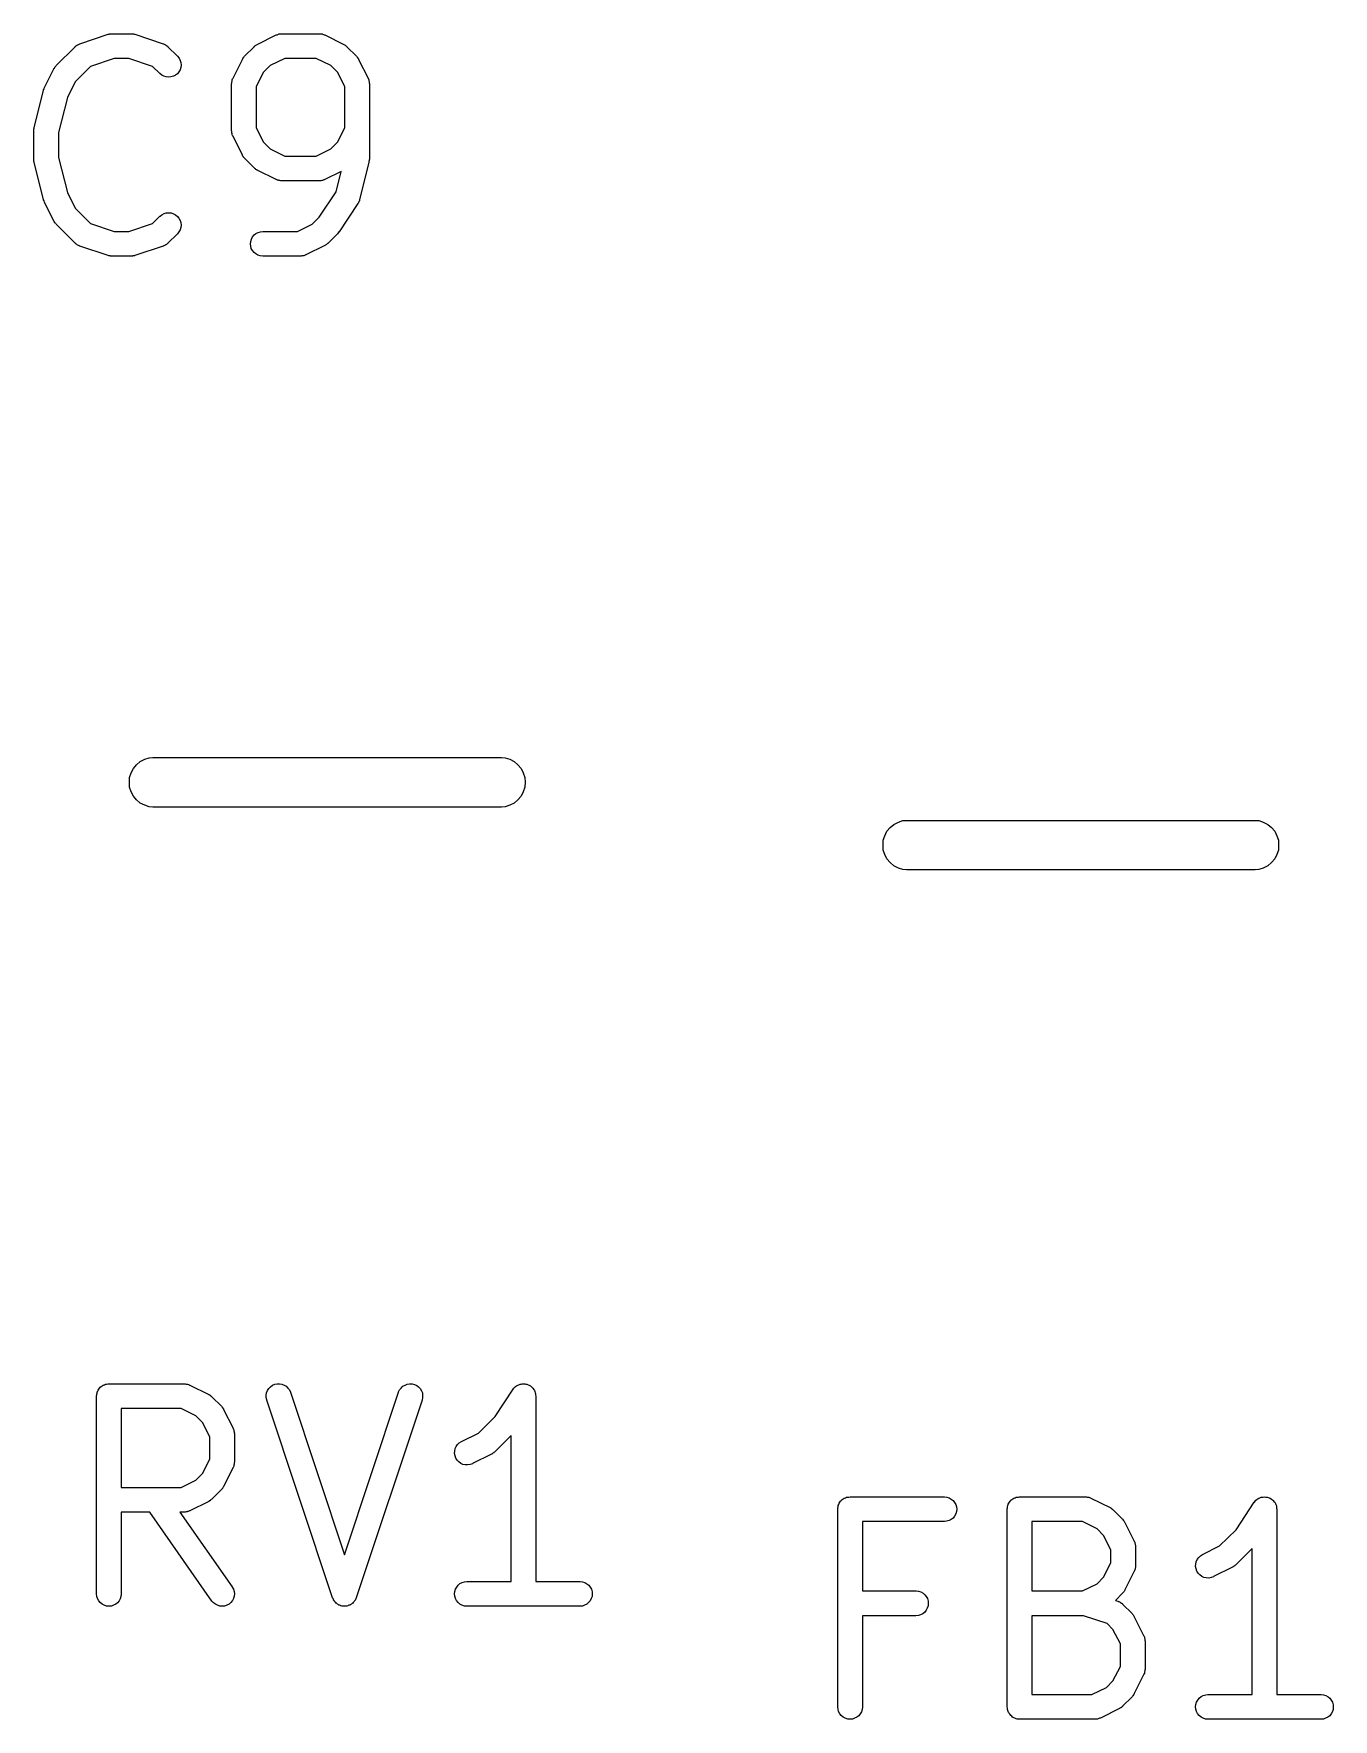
# Model space of a CAD drawing. Extents: x 128.9 to 162, y -124.8 to -58.6.
# Drawn here: x 148.67 to 153.93, y -114.03 to -107.21 of the extents above; entities that cross this region are included whole.
import ezdxf

# ---------------------------------------------------------------- set-up
doc = ezdxf.new("R2010")
doc.units = 0
doc.layers.add('BLACK', color=7, linetype='CONTINUOUS')

msp = doc.modelspace()

# ---------------------------------------------------------------- linework, layer by layer
at = {"layer": 'BLACK', "linetype": 'CONTINUOUS'}
for p, q in [((148.86, -107.249), (148.974, -107.21)), ((148.974, -107.21), (148.975, -107.21)), ((148.975, -107.21), (148.978, -107.21)), ((148.978, -107.21), (148.98, -107.209)), ((148.98, -107.209), (148.982, -107.209)), ((148.982, -107.209), (148.984, -107.208)), ((148.984, -107.208), (148.987, -107.208)), ((148.987, -107.208), (148.99, -107.208)), ((148.99, -107.208), (149.066, -107.208)), ((149.066, -107.208), (149.067, -107.208)), ((149.067, -107.208), (149.07, -107.208)), ((149.07, -107.208), (149.073, -107.208)), ((149.073, -107.208), (149.075, -107.209)), ((149.075, -107.209), (149.077, -107.209)), ((149.077, -107.209), (149.079, -107.21)), ((149.079, -107.21), (149.082, -107.21)), ((149.082, -107.21), (149.196, -107.249)), ((149.577, -107.251), (149.653, -107.213)), ((149.653, -107.213), (149.654, -107.213)), ((149.654, -107.213), (149.655, -107.212)), ((149.655, -107.212), (149.657, -107.212)), ((149.657, -107.212), (149.66, -107.211)), ((149.66, -107.211), (149.663, -107.21)), ((149.663, -107.21), (149.665, -107.209)), ((149.665, -107.209), (149.666, -107.209)), ((149.666, -107.209), (149.669, -107.209)), ((149.669, -107.209), (149.673, -107.208)), ((149.673, -107.208), (149.674, -107.208)), ((149.674, -107.208), (149.676, -107.208)), ((149.676, -107.208), (149.828, -107.208)), ((149.828, -107.208), (149.829, -107.208)), ((149.829, -107.208), (149.83, -107.208)), ((149.83, -107.208), (149.832, -107.208)), ((149.832, -107.208), (149.835, -107.209)), ((149.835, -107.209), (149.839, -107.209)), ((149.839, -107.209), (149.84, -107.209)), ((149.84, -107.209), (149.841, -107.21)), ((149.841, -107.21), (149.845, -107.211)), ((149.845, -107.211), (149.848, -107.212)), ((149.848, -107.212), (149.849, -107.213)), ((149.849, -107.213), (149.851, -107.213)), ((149.851, -107.213), (149.927, -107.251)), ((148.764, -107.337), (148.84, -107.261)), ((148.84, -107.261), (148.841, -107.26)), ((148.841, -107.26), (148.842, -107.259)), ((148.842, -107.259), (148.843, -107.258)), ((148.843, -107.258), (148.846, -107.256)), ((148.846, -107.256), (148.849, -107.254)), ((148.849, -107.254), (148.85, -107.253)), ((148.85, -107.253), (148.851, -107.253)), ((148.851, -107.253), (148.854, -107.251)), ((148.854, -107.251), (148.857, -107.25)), ((148.857, -107.25), (148.859, -107.249)), ((148.859, -107.249), (148.86, -107.249)), ((148.998, -107.308), (148.903, -107.34)), ((149.058, -107.308), (148.998, -107.308)), ((149.154, -107.34), (149.058, -107.308)), ((149.196, -107.249), (149.197, -107.249)), ((149.197, -107.249), (149.198, -107.249)), ((149.198, -107.249), (149.2, -107.25)), ((149.2, -107.25), (149.203, -107.251)), ((149.203, -107.251), (149.206, -107.253)), ((149.206, -107.253), (149.207, -107.254)), ((149.207, -107.254), (149.208, -107.254)), ((149.208, -107.254), (149.211, -107.257)), ((149.211, -107.257), (149.214, -107.259)), ((149.214, -107.259), (149.215, -107.26)), ((149.215, -107.26), (149.216, -107.261)), ((149.216, -107.261), (149.254, -107.299)), ((149.254, -107.299), (149.255, -107.299)), ((149.255, -107.299), (149.261, -107.307)), ((149.261, -107.307), (149.265, -107.316)), ((149.479, -107.388), (149.517, -107.312)), ((149.517, -107.311), (149.519, -107.309)), ((149.517, -107.312), (149.517, -107.311)), ((149.519, -107.309), (149.52, -107.306)), ((149.52, -107.306), (149.521, -107.305)), ((149.521, -107.305), (149.522, -107.303)), ((149.522, -107.303), (149.524, -107.301)), ((149.524, -107.301), (149.526, -107.299)), ((149.526, -107.299), (149.564, -107.261)), ((149.564, -107.261), (149.565, -107.26)), ((149.565, -107.26), (149.567, -107.258)), ((149.567, -107.258), (149.569, -107.256)), ((149.569, -107.256), (149.571, -107.255)), ((149.571, -107.255), (149.572, -107.254)), ((149.572, -107.254), (149.575, -107.253)), ((149.575, -107.253), (149.577, -107.251)), ((149.688, -107.308), (149.629, -107.337)), ((149.816, -107.308), (149.688, -107.308)), ((149.875, -107.337), (149.816, -107.308)), ((149.927, -107.251), (149.927, -107.252)), ((149.927, -107.252), (149.93, -107.253)), ((149.93, -107.253), (149.932, -107.254)), ((149.932, -107.254), (149.934, -107.256)), ((149.934, -107.256), (149.936, -107.257)), ((149.936, -107.257), (149.938, -107.259)), ((149.938, -107.259), (149.94, -107.261)), ((149.94, -107.261), (149.978, -107.299)), ((149.978, -107.299), (149.978, -107.299)), ((149.978, -107.299), (149.98, -107.301)), ((149.98, -107.301), (149.982, -107.303)), ((149.982, -107.303), (149.983, -107.305)), ((149.983, -107.305), (149.984, -107.307)), ((149.984, -107.307), (149.986, -107.309)), ((149.986, -107.309), (149.987, -107.312)), ((149.987, -107.312), (150.025, -107.388)), ((148.717, -107.426), (148.755, -107.35)), ((148.755, -107.349), (148.757, -107.347)), ((148.755, -107.35), (148.755, -107.349)), ((148.757, -107.347), (148.758, -107.344)), ((148.758, -107.344), (148.759, -107.343)), ((148.759, -107.343), (148.761, -107.341)), ((148.761, -107.341), (148.762, -107.339)), ((148.762, -107.339), (148.764, -107.337)), ((148.903, -107.34), (148.841, -107.402)), ((149.183, -107.369), (149.154, -107.34)), ((149.191, -107.376), (149.183, -107.369)), ((149.199, -107.38), (149.191, -107.376)), ((149.209, -107.383), (149.199, -107.38)), ((149.218, -107.384), (149.209, -107.383)), ((149.228, -107.383), (149.218, -107.384)), ((149.238, -107.38), (149.228, -107.383)), ((149.246, -107.376), (149.238, -107.38)), ((149.254, -107.37), (149.246, -107.376)), ((149.26, -107.362), (149.254, -107.37)), ((149.265, -107.354), (149.26, -107.362)), ((149.265, -107.316), (149.268, -107.325)), ((149.268, -107.344), (149.265, -107.354)), ((149.268, -107.325), (149.269, -107.335)), ((149.269, -107.335), (149.268, -107.344)), ((149.603, -107.364), (149.573, -107.422)), ((149.629, -107.337), (149.603, -107.364)), ((149.901, -107.364), (149.875, -107.337)), ((149.931, -107.422), (149.901, -107.364)), ((148.675, -107.589), (148.713, -107.436)), ((148.713, -107.435), (148.715, -107.431)), ((148.713, -107.436), (148.713, -107.435)), ((148.713, -107.435), (148.713, -107.435)), ((148.713, -107.436), (148.713, -107.436)), ((148.715, -107.431), (148.717, -107.426)), ((148.717, -107.426), (148.717, -107.426)), ((148.717, -107.426), (148.717, -107.426)), ((148.841, -107.402), (148.809, -107.466)), ((149.473, -107.41), (149.474, -107.408)), ((149.473, -107.601), (149.473, -107.41)), ((149.473, -107.41), (149.473, -107.41)), ((149.474, -107.403), (149.475, -107.4)), ((149.474, -107.407), (149.474, -107.403)), ((149.474, -107.408), (149.474, -107.407)), ((149.475, -107.397), (149.476, -107.394)), ((149.475, -107.398), (149.475, -107.397)), ((149.475, -107.4), (149.475, -107.398)), ((149.476, -107.394), (149.477, -107.391)), ((149.477, -107.391), (149.478, -107.389)), ((149.478, -107.389), (149.479, -107.388)), ((149.573, -107.422), (149.573, -107.589)), ((149.931, -107.589), (149.931, -107.422)), ((150.025, -107.388), (150.026, -107.389)), ((150.026, -107.389), (150.026, -107.39)), ((150.026, -107.39), (150.027, -107.391)), ((150.027, -107.391), (150.028, -107.395)), ((150.028, -107.395), (150.029, -107.398)), ((150.029, -107.398), (150.029, -107.399)), ((150.029, -107.399), (150.03, -107.401)), ((150.03, -107.401), (150.03, -107.404)), ((150.03, -107.404), (150.03, -107.407)), ((150.03, -107.407), (150.03, -107.409)), ((150.03, -107.409), (150.031, -107.41)), ((150.031, -107.41), (150.031, -107.715)), ((148.809, -107.466), (148.773, -107.607)), ((148.673, -107.598), (148.674, -107.594)), ((148.674, -107.599), (148.673, -107.598)), ((148.673, -107.6), (148.674, -107.599)), ((148.673, -107.601), (148.673, -107.6)), ((148.673, -107.715), (148.673, -107.601)), ((148.674, -107.594), (148.675, -107.59)), ((148.675, -107.59), (148.675, -107.589)), ((148.675, -107.59), (148.675, -107.59)), ((148.773, -107.607), (148.773, -107.709)), ((149.474, -107.602), (149.473, -107.601)), ((149.474, -107.604), (149.474, -107.602)), ((149.474, -107.607), (149.474, -107.604)), ((149.474, -107.61), (149.474, -107.607)), ((149.475, -107.612), (149.474, -107.61)), ((149.475, -107.613), (149.475, -107.612)), ((149.476, -107.617), (149.475, -107.613)), ((149.477, -107.62), (149.476, -107.617)), ((149.478, -107.621), (149.477, -107.62)), ((149.478, -107.622), (149.478, -107.621)), ((149.479, -107.623), (149.478, -107.622)), ((149.517, -107.699), (149.479, -107.623)), ((149.573, -107.589), (149.603, -107.647)), ((149.603, -107.647), (149.629, -107.674)), ((149.875, -107.674), (149.901, -107.647)), ((149.901, -107.647), (149.931, -107.589)), ((148.674, -107.716), (148.673, -107.715)), ((148.673, -107.717), (148.674, -107.716)), ((148.674, -107.721), (148.673, -107.717)), ((148.674, -107.725), (148.674, -107.721)), ((148.773, -107.709), (148.809, -107.85)), ((149.518, -107.702), (149.517, -107.699)), ((149.52, -107.704), (149.518, -107.702)), ((149.521, -107.706), (149.52, -107.704)), ((149.522, -107.708), (149.521, -107.706)), ((149.524, -107.71), (149.522, -107.708)), ((149.526, -107.712), (149.524, -107.71)), ((149.564, -107.75), (149.526, -107.712)), ((149.526, -107.712), (149.526, -107.712)), ((149.629, -107.674), (149.688, -107.703)), ((149.688, -107.703), (149.816, -107.703)), ((149.816, -107.703), (149.875, -107.674)), ((150.03, -107.721), (150.029, -107.725)), ((150.031, -107.716), (150.03, -107.717)), ((150.03, -107.717), (150.031, -107.718)), ((150.031, -107.718), (150.03, -107.721)), ((150.031, -107.715), (150.031, -107.716)), ((148.675, -107.726), (148.674, -107.725)), ((148.675, -107.727), (148.675, -107.726)), ((148.675, -107.726), (148.675, -107.726)), ((148.713, -107.88), (148.675, -107.727)), ((149.566, -107.752), (149.564, -107.75)), ((149.568, -107.754), (149.566, -107.752)), ((149.57, -107.755), (149.568, -107.754)), ((149.572, -107.757), (149.57, -107.755)), ((149.574, -107.758), (149.572, -107.757)), ((149.577, -107.759), (149.574, -107.758)), ((149.577, -107.76), (149.577, -107.759)), ((149.653, -107.798), (149.577, -107.76)), ((149.917, -107.765), (149.851, -107.798)), ((149.896, -107.847), (149.917, -107.765)), ((150.029, -107.727), (149.991, -107.88)), ((150.029, -107.725), (150.029, -107.726)), ((150.029, -107.726), (150.029, -107.727)), ((148.809, -107.85), (148.841, -107.914)), ((149.655, -107.798), (149.653, -107.798)), ((149.656, -107.799), (149.655, -107.798)), ((149.659, -107.8), (149.656, -107.799)), ((149.663, -107.801), (149.659, -107.8)), ((149.664, -107.802), (149.663, -107.801)), ((149.665, -107.802), (149.664, -107.802)), ((149.669, -107.802), (149.665, -107.802)), ((149.672, -107.803), (149.669, -107.802)), ((149.674, -107.803), (149.672, -107.803)), ((149.675, -107.803), (149.674, -107.803)), ((149.676, -107.803), (149.675, -107.803)), ((149.828, -107.803), (149.676, -107.803)), ((149.827, -107.95), (149.896, -107.847)), ((149.83, -107.803), (149.828, -107.803)), ((149.831, -107.803), (149.83, -107.803)), ((149.834, -107.803), (149.831, -107.803)), ((149.838, -107.802), (149.834, -107.803)), ((149.839, -107.802), (149.838, -107.802)), ((149.841, -107.802), (149.839, -107.802)), ((149.844, -107.8), (149.841, -107.802)), ((149.847, -107.799), (149.844, -107.8)), ((149.849, -107.799), (149.847, -107.799)), ((149.85, -107.798), (149.849, -107.799)), ((149.851, -107.798), (149.85, -107.798)), ((148.715, -107.884), (148.713, -107.88)), ((148.713, -107.88), (148.713, -107.88)), ((148.713, -107.88), (148.713, -107.88)), ((148.716, -107.889), (148.715, -107.884)), ((148.717, -107.89), (148.716, -107.889)), ((148.716, -107.889), (148.716, -107.889)), ((148.716, -107.889), (148.716, -107.889)), ((148.755, -107.966), (148.717, -107.89)), ((148.841, -107.914), (148.903, -107.976)), ((149.984, -107.895), (149.908, -108.009)), ((149.986, -107.892), (149.984, -107.895)), ((149.987, -107.889), (149.986, -107.892)), ((149.988, -107.888), (149.987, -107.889)), ((149.989, -107.887), (149.988, -107.888)), ((149.99, -107.883), (149.989, -107.887)), ((149.991, -107.88), (149.99, -107.883)), ((149.991, -107.88), (149.991, -107.88)), ((148.756, -107.968), (148.755, -107.966)), ((148.758, -107.971), (148.756, -107.968)), ((148.759, -107.972), (148.758, -107.971)), ((148.76, -107.974), (148.759, -107.972)), ((148.762, -107.976), (148.76, -107.974)), ((148.764, -107.978), (148.762, -107.976)), ((148.764, -107.979), (148.764, -107.978)), ((148.84, -108.055), (148.764, -107.979)), ((148.903, -107.976), (148.998, -108.008)), ((149.058, -108.008), (149.154, -107.976)), ((149.154, -107.976), (149.183, -107.946)), ((149.183, -107.946), (149.184, -107.946)), ((149.184, -107.946), (149.191, -107.94)), ((149.191, -107.94), (149.2, -107.935)), ((149.2, -107.935), (149.209, -107.933)), ((149.209, -107.933), (149.219, -107.932)), ((149.219, -107.932), (149.229, -107.933)), ((149.229, -107.933), (149.238, -107.936)), ((149.238, -107.936), (149.247, -107.94)), ((149.247, -107.94), (149.254, -107.947)), ((149.254, -107.947), (149.26, -107.954)), ((149.26, -107.954), (149.265, -107.963)), ((149.265, -107.963), (149.268, -107.972)), ((149.268, -107.992), (149.265, -108.001)), ((149.268, -107.972), (149.269, -107.982)), ((149.269, -107.982), (149.268, -107.992)), ((149.74, -108.008), (149.799, -107.979)), ((149.799, -107.979), (149.827, -107.95)), ((148.842, -108.056), (148.84, -108.055)), ((148.843, -108.057), (148.842, -108.056)), ((148.845, -108.059), (148.843, -108.057)), ((148.848, -108.061), (148.845, -108.059)), ((148.849, -108.062), (148.848, -108.061)), ((148.85, -108.063), (148.849, -108.062)), ((148.854, -108.064), (148.85, -108.063)), ((148.857, -108.066), (148.854, -108.064)), ((148.998, -108.008), (149.058, -108.008)), ((149.202, -108.065), (149.199, -108.066)), ((149.205, -108.063), (149.202, -108.065)), ((149.206, -108.062), (149.205, -108.063)), ((149.208, -108.062), (149.206, -108.062)), ((149.21, -108.06), (149.208, -108.062)), ((149.213, -108.058), (149.21, -108.06)), ((149.214, -108.057), (149.213, -108.058)), ((149.215, -108.056), (149.214, -108.057)), ((149.216, -108.055), (149.215, -108.056)), ((149.254, -108.017), (149.216, -108.055)), ((149.26, -108.01), (149.254, -108.017)), ((149.265, -108.001), (149.26, -108.01)), ((149.55, -108.058), (149.551, -108.048)), ((149.551, -108.067), (149.55, -108.058)), ((149.551, -108.048), (149.554, -108.039)), ((149.554, -108.039), (149.558, -108.03)), ((149.558, -108.03), (149.564, -108.022)), ((149.564, -108.022), (149.572, -108.016)), ((149.572, -108.016), (149.581, -108.012)), ((149.581, -108.012), (149.59, -108.009)), ((149.59, -108.009), (149.6, -108.008)), ((149.6, -108.008), (149.74, -108.008)), ((149.851, -108.065), (149.774, -108.103)), ((149.853, -108.063), (149.851, -108.065)), ((149.855, -108.062), (149.853, -108.063)), ((149.857, -108.06), (149.855, -108.062)), ((149.859, -108.059), (149.857, -108.06)), ((149.861, -108.057), (149.859, -108.059)), ((149.863, -108.056), (149.861, -108.057)), ((149.864, -108.055), (149.863, -108.056)), ((149.902, -108.017), (149.864, -108.055)), ((149.905, -108.014), (149.902, -108.017)), ((149.907, -108.01), (149.905, -108.014)), ((149.908, -108.01), (149.907, -108.01)), ((149.908, -108.009), (149.908, -108.01)), ((149.908, -108.01), (149.908, -108.01)), ((149.908, -108.01), (149.908, -108.01)), ((148.858, -108.066), (148.857, -108.066)), ((148.859, -108.067), (148.858, -108.066)), ((148.86, -108.067), (148.859, -108.067)), ((148.974, -108.105), (148.86, -108.067)), ((148.977, -108.106), (148.974, -108.105)), ((148.98, -108.107), (148.977, -108.106)), ((148.982, -108.107), (148.98, -108.107)), ((148.984, -108.108), (148.982, -108.107)), ((148.987, -108.108), (148.984, -108.108)), ((148.989, -108.108), (148.987, -108.108)), ((148.99, -108.108), (148.989, -108.108)), ((149.066, -108.108), (148.99, -108.108)), ((149.069, -108.108), (149.066, -108.108)), ((149.072, -108.108), (149.069, -108.108)), ((149.074, -108.107), (149.072, -108.108)), ((149.076, -108.107), (149.074, -108.107)), ((149.079, -108.106), (149.076, -108.107)), ((149.081, -108.106), (149.079, -108.106)), ((149.082, -108.105), (149.081, -108.106)), ((149.196, -108.067), (149.082, -108.105)), ((149.198, -108.067), (149.196, -108.067)), ((149.199, -108.066), (149.198, -108.067)), ((149.553, -108.077), (149.551, -108.067)), ((149.558, -108.085), (149.553, -108.077)), ((149.564, -108.093), (149.558, -108.085)), ((149.571, -108.099), (149.564, -108.093)), ((149.58, -108.104), (149.571, -108.099)), ((149.589, -108.107), (149.58, -108.104)), ((149.599, -108.108), (149.589, -108.107)), ((149.6, -108.108), (149.599, -108.108)), ((149.752, -108.108), (149.6, -108.108)), ((149.753, -108.108), (149.752, -108.108)), ((149.755, -108.108), (149.753, -108.108)), ((149.758, -108.107), (149.755, -108.108)), ((149.762, -108.107), (149.758, -108.107)), ((149.763, -108.107), (149.762, -108.107)), ((149.765, -108.106), (149.763, -108.107)), ((149.768, -108.105), (149.765, -108.106)), ((149.771, -108.104), (149.768, -108.105)), ((149.772, -108.103), (149.771, -108.104)), ((149.774, -108.103), (149.772, -108.103)), ((149.774, -108.103), (149.774, -108.103)), ((149.076, -110.18), (149.089, -110.165)), ((149.089, -110.165), (149.104, -110.152)), ((149.104, -110.152), (149.122, -110.143)), ((149.122, -110.143), (149.14, -110.137)), ((149.14, -110.137), (149.155, -110.136)), ((149.155, -110.136), (150.565, -110.136)), ((150.565, -110.136), (150.58, -110.137)), ((150.58, -110.137), (150.598, -110.143)), ((150.598, -110.143), (150.616, -110.152)), ((150.616, -110.152), (150.631, -110.165)), ((150.631, -110.165), (150.644, -110.18)), ((149.06, -110.236), (149.061, -110.216)), ((149.061, -110.256), (149.06, -110.236)), ((149.061, -110.216), (149.067, -110.198)), ((149.067, -110.198), (149.076, -110.18)), ((150.644, -110.18), (150.653, -110.198)), ((150.653, -110.198), (150.659, -110.216)), ((150.659, -110.216), (150.66, -110.236)), ((150.66, -110.236), (150.659, -110.256)), ((149.067, -110.274), (149.061, -110.256)), ((149.076, -110.292), (149.067, -110.274)), ((149.089, -110.307), (149.076, -110.292)), ((149.104, -110.32), (149.089, -110.307)), ((150.631, -110.307), (150.616, -110.32)), ((150.644, -110.292), (150.631, -110.307)), ((150.653, -110.274), (150.644, -110.292)), ((150.659, -110.256), (150.653, -110.274)), ((149.122, -110.329), (149.104, -110.32)), ((149.14, -110.335), (149.122, -110.329)), ((149.155, -110.336), (149.14, -110.335)), ((150.565, -110.336), (149.155, -110.336)), ((150.58, -110.335), (150.565, -110.336)), ((150.598, -110.329), (150.58, -110.335)), ((150.616, -110.32), (150.598, -110.329)), ((152.115, -110.452), (152.124, -110.434)), ((152.124, -110.434), (152.137, -110.419)), ((152.137, -110.419), (152.152, -110.406)), ((152.152, -110.406), (152.17, -110.397)), ((152.17, -110.397), (152.188, -110.391)), ((152.188, -110.391), (152.203, -110.39)), ((152.203, -110.39), (153.613, -110.39)), ((153.613, -110.39), (153.628, -110.391)), ((153.628, -110.391), (153.646, -110.397)), ((153.646, -110.397), (153.664, -110.406)), ((153.664, -110.406), (153.679, -110.419)), ((153.679, -110.419), (153.692, -110.434)), ((153.692, -110.434), (153.701, -110.452)), ((152.108, -110.49), (152.109, -110.47)), ((152.109, -110.51), (152.108, -110.49)), ((152.109, -110.47), (152.115, -110.452)), ((152.115, -110.528), (152.109, -110.51)), ((153.701, -110.452), (153.707, -110.47)), ((153.707, -110.51), (153.701, -110.528)), ((153.707, -110.47), (153.708, -110.49)), ((153.708, -110.49), (153.707, -110.51)), ((152.124, -110.546), (152.115, -110.528)), ((152.137, -110.561), (152.124, -110.546)), ((152.152, -110.574), (152.137, -110.561)), ((152.17, -110.583), (152.152, -110.574)), ((152.188, -110.589), (152.17, -110.583)), ((153.646, -110.583), (153.628, -110.589)), ((153.664, -110.574), (153.646, -110.583)), ((153.679, -110.561), (153.664, -110.574)), ((153.692, -110.546), (153.679, -110.561)), ((153.701, -110.528), (153.692, -110.546)), ((152.203, -110.59), (152.188, -110.589)), ((153.613, -110.59), (152.203, -110.59)), ((153.628, -110.589), (153.613, -110.59)), ((148.93, -112.704), (148.931, -112.7)), ((148.931, -112.7), (148.931, -112.699)), ((148.931, -112.699), (148.932, -112.699)), ((148.932, -112.699), (148.934, -112.695)), ((148.934, -112.695), (148.936, -112.691)), ((148.936, -112.691), (148.939, -112.687)), ((148.936, -112.691), (148.936, -112.691)), ((148.936, -112.691), (148.936, -112.691)), ((148.939, -112.687), (148.942, -112.683)), ((148.942, -112.683), (148.946, -112.68)), ((148.942, -112.683), (148.942, -112.683)), ((148.942, -112.683), (148.942, -112.683)), ((148.946, -112.68), (148.95, -112.677)), ((148.95, -112.677), (148.954, -112.675)), ((148.95, -112.677), (148.95, -112.677)), ((148.95, -112.677), (148.95, -112.677)), ((148.954, -112.675), (148.958, -112.673)), ((148.958, -112.673), (148.959, -112.673)), ((148.959, -112.673), (148.963, -112.671)), ((148.959, -112.673), (148.959, -112.673)), ((148.963, -112.671), (148.968, -112.67)), ((148.968, -112.67), (148.973, -112.669)), ((148.968, -112.67), (148.968, -112.67)), ((148.968, -112.67), (148.968, -112.67)), ((148.973, -112.669), (148.977, -112.669)), ((148.977, -112.669), (149.282, -112.669)), ((149.282, -112.669), (149.283, -112.669)), ((149.283, -112.669), (149.284, -112.669)), ((149.284, -112.669), (149.286, -112.669)), ((149.286, -112.669), (149.289, -112.67)), ((149.289, -112.67), (149.293, -112.67)), ((149.293, -112.67), (149.294, -112.67)), ((149.294, -112.67), (149.295, -112.671)), ((149.295, -112.671), (149.299, -112.672)), ((149.299, -112.672), (149.302, -112.673)), ((149.302, -112.673), (149.303, -112.674)), ((149.303, -112.674), (149.305, -112.674)), ((149.305, -112.674), (149.381, -112.712)), ((149.615, -112.705), (149.619, -112.696)), ((149.619, -112.696), (149.624, -112.688)), ((149.624, -112.688), (149.631, -112.681)), ((149.631, -112.681), (149.639, -112.675)), ((149.639, -112.675), (149.648, -112.671)), ((149.648, -112.671), (149.657, -112.669)), ((149.657, -112.669), (149.667, -112.669)), ((149.667, -112.669), (149.677, -112.671)), ((149.677, -112.671), (149.686, -112.674)), ((149.686, -112.674), (149.694, -112.679)), ((149.694, -112.679), (149.701, -112.686)), ((149.701, -112.686), (149.707, -112.694)), ((149.707, -112.694), (149.711, -112.703)), ((150.149, -112.702), (150.153, -112.694)), ((150.153, -112.694), (150.159, -112.686)), ((150.159, -112.686), (150.166, -112.679)), ((150.166, -112.679), (150.175, -112.674)), ((150.175, -112.674), (150.184, -112.671)), ((150.184, -112.671), (150.193, -112.669)), ((150.193, -112.669), (150.203, -112.669)), ((150.203, -112.669), (150.213, -112.672)), ((150.213, -112.672), (150.222, -112.676)), ((150.222, -112.676), (150.229, -112.681)), ((150.229, -112.681), (150.236, -112.688)), ((150.236, -112.688), (150.241, -112.697)), ((150.241, -112.697), (150.245, -112.706)), ((150.539, -112.801), (150.612, -112.691)), ((150.612, -112.691), (150.615, -112.687)), ((150.612, -112.691), (150.612, -112.691)), ((150.612, -112.691), (150.612, -112.691)), ((150.612, -112.691), (150.612, -112.691)), ((150.612, -112.691), (150.612, -112.691)), ((150.615, -112.687), (150.619, -112.683)), ((150.619, -112.683), (150.622, -112.68)), ((150.619, -112.683), (150.619, -112.683)), ((150.619, -112.683), (150.619, -112.683)), ((150.622, -112.68), (150.626, -112.677)), ((150.626, -112.677), (150.631, -112.675)), ((150.626, -112.677), (150.626, -112.677)), ((150.626, -112.677), (150.626, -112.677)), ((150.631, -112.675), (150.635, -112.673)), ((150.635, -112.673), (150.64, -112.671)), ((150.635, -112.673), (150.635, -112.673)), ((150.635, -112.673), (150.635, -112.673)), ((150.64, -112.671), (150.644, -112.67)), ((150.644, -112.67), (150.649, -112.669)), ((150.644, -112.67), (150.644, -112.67)), ((150.644, -112.67), (150.644, -112.67)), ((150.649, -112.669), (150.654, -112.669)), ((150.654, -112.669), (150.654, -112.669)), ((150.654, -112.669), (150.659, -112.669)), ((150.654, -112.669), (150.654, -112.669)), ((150.659, -112.669), (150.664, -112.67)), ((150.664, -112.67), (150.664, -112.67)), ((150.664, -112.67), (150.664, -112.67)), ((150.664, -112.67), (150.668, -112.671)), ((150.668, -112.671), (150.673, -112.673)), ((150.673, -112.673), (150.673, -112.673)), ((150.673, -112.673), (150.673, -112.673)), ((150.673, -112.673), (150.677, -112.675)), ((150.677, -112.675), (150.682, -112.677)), ((150.682, -112.677), (150.682, -112.677)), ((150.682, -112.677), (150.682, -112.677)), ((150.682, -112.677), (150.685, -112.68)), ((150.685, -112.68), (150.689, -112.684)), ((150.689, -112.684), (150.689, -112.684)), ((150.689, -112.684), (150.689, -112.684)), ((150.689, -112.684), (150.692, -112.687)), ((150.692, -112.687), (150.695, -112.691)), ((150.695, -112.691), (150.695, -112.691)), ((150.695, -112.691), (150.695, -112.691)), ((150.695, -112.691), (150.698, -112.696)), ((150.698, -112.696), (150.7, -112.7)), ((150.7, -112.7), (150.7, -112.7)), ((150.7, -112.7), (150.7, -112.7)), ((150.7, -112.7), (150.701, -112.705)), ((148.927, -112.718), (148.928, -112.714)), ((148.927, -112.719), (148.927, -112.718)), ((148.927, -113.519), (148.927, -112.719)), ((148.927, -112.719), (148.927, -112.719)), ((148.927, -112.719), (148.927, -112.719)), ((148.927, -112.719), (148.927, -112.719)), ((148.928, -112.714), (148.928, -112.709)), ((148.928, -112.709), (148.929, -112.709)), ((148.929, -112.709), (148.93, -112.704)), ((148.929, -112.709), (148.929, -112.709)), ((149.027, -112.769), (149.027, -113.088)), ((149.27, -112.769), (149.027, -112.769)), ((149.329, -112.798), (149.27, -112.769)), ((149.381, -112.712), (149.381, -112.713)), ((149.381, -112.713), (149.384, -112.714)), ((149.384, -112.714), (149.386, -112.715)), ((149.386, -112.715), (149.388, -112.717)), ((149.388, -112.717), (149.39, -112.718)), ((149.39, -112.718), (149.392, -112.72)), ((149.392, -112.72), (149.394, -112.722)), ((149.394, -112.722), (149.432, -112.76)), ((149.432, -112.76), (149.432, -112.76)), ((149.432, -112.76), (149.434, -112.762)), ((149.434, -112.762), (149.436, -112.764)), ((149.436, -112.764), (149.437, -112.766)), ((149.437, -112.766), (149.438, -112.768)), ((149.438, -112.768), (149.44, -112.77)), ((149.613, -112.715), (149.615, -112.705)), ((149.613, -112.725), (149.613, -112.715)), ((149.616, -112.734), (149.613, -112.725)), ((149.616, -112.735), (149.616, -112.734)), ((149.882, -113.535), (149.616, -112.735)), ((149.711, -112.703), (149.93, -113.361)), ((149.93, -113.361), (150.149, -112.703)), ((150.244, -112.735), (149.977, -113.535)), ((150.149, -112.703), (150.149, -112.702)), ((150.246, -112.725), (150.244, -112.735)), ((150.245, -112.706), (150.246, -112.715)), ((150.246, -112.715), (150.246, -112.725)), ((150.701, -112.705), (150.703, -112.709)), ((150.703, -112.709), (150.703, -112.709)), ((150.703, -112.709), (150.703, -112.709)), ((150.703, -112.709), (150.703, -112.714)), ((150.703, -112.714), (150.704, -112.719)), ((150.704, -112.719), (150.704, -113.469)), ((149.355, -112.825), (149.329, -112.798)), ((149.385, -112.883), (149.355, -112.825)), ((149.44, -112.77), (149.441, -112.773)), ((149.441, -112.773), (149.479, -112.849)), ((150.472, -112.868), (150.539, -112.801)), ((149.385, -112.974), (149.385, -112.883)), ((149.479, -112.849), (149.48, -112.85)), ((149.48, -112.85), (149.48, -112.851)), ((149.48, -112.851), (149.481, -112.852)), ((149.481, -112.852), (149.482, -112.856)), ((149.482, -112.856), (149.483, -112.859)), ((149.483, -112.859), (149.483, -112.86)), ((149.483, -112.86), (149.484, -112.862)), ((149.484, -112.862), (149.484, -112.865)), ((149.484, -112.865), (149.485, -112.868)), ((149.485, -112.868), (149.484, -112.87)), ((149.484, -112.87), (149.485, -112.871)), ((149.485, -112.871), (149.485, -112.986)), ((150.394, -112.908), (150.403, -112.903)), ((150.403, -112.903), (150.472, -112.868)), ((150.604, -112.878), (150.537, -112.945)), ((150.604, -113.469), (150.604, -112.878)), ((149.355, -113.032), (149.385, -112.974)), ((150.375, -112.951), (150.376, -112.941)), ((150.377, -112.96), (150.375, -112.951)), ((150.376, -112.941), (150.378, -112.931)), ((150.38, -112.97), (150.377, -112.96)), ((150.378, -112.931), (150.382, -112.923)), ((150.385, -112.978), (150.38, -112.97)), ((150.382, -112.923), (150.387, -112.915)), ((150.387, -112.915), (150.394, -112.908)), ((150.524, -112.954), (150.447, -112.992)), ((150.526, -112.953), (150.524, -112.954)), ((150.529, -112.951), (150.526, -112.953)), ((150.53, -112.95), (150.529, -112.951)), ((150.532, -112.949), (150.53, -112.95)), ((150.534, -112.947), (150.532, -112.949)), ((150.536, -112.945), (150.534, -112.947)), ((150.537, -112.945), (150.536, -112.945)), ((149.329, -113.059), (149.355, -113.032)), ((149.479, -113.008), (149.441, -113.084)), ((149.48, -113.007), (149.479, -113.008)), ((149.481, -113.005), (149.48, -113.007)), ((149.482, -113.002), (149.481, -113.005)), ((149.483, -112.999), (149.482, -113.002)), ((149.484, -112.996), (149.483, -112.997)), ((149.483, -112.997), (149.483, -112.999)), ((149.485, -112.986), (149.484, -112.988)), ((149.484, -112.988), (149.484, -112.989)), ((149.484, -112.989), (149.484, -112.993)), ((149.484, -112.993), (149.484, -112.996)), ((149.485, -112.986), (149.485, -112.986)), ((150.392, -112.985), (150.385, -112.978)), ((150.4, -112.991), (150.392, -112.985)), ((150.409, -112.995), (150.4, -112.991)), ((150.418, -112.997), (150.409, -112.995)), ((150.428, -112.997), (150.418, -112.997)), ((150.438, -112.996), (150.428, -112.997)), ((150.447, -112.993), (150.438, -112.996)), ((150.447, -112.992), (150.447, -112.993)), ((149.027, -113.088), (149.27, -113.088)), ((149.27, -113.088), (149.329, -113.059)), ((149.432, -113.097), (149.394, -113.135)), ((149.434, -113.095), (149.432, -113.097)), ((149.436, -113.093), (149.434, -113.095)), ((149.437, -113.091), (149.436, -113.093)), ((149.438, -113.09), (149.437, -113.091)), ((149.439, -113.087), (149.438, -113.09)), ((149.441, -113.085), (149.439, -113.087)), ((149.441, -113.084), (149.441, -113.085)), ((149.381, -113.145), (149.305, -113.183)), ((149.383, -113.143), (149.381, -113.145)), ((149.386, -113.142), (149.383, -113.143)), ((149.387, -113.14), (149.386, -113.142)), ((149.389, -113.139), (149.387, -113.14)), ((149.391, -113.137), (149.389, -113.139)), ((149.393, -113.136), (149.391, -113.137)), ((149.394, -113.135), (149.393, -113.136)), ((151.925, -113.171), (151.926, -113.166)), ((151.925, -113.175), (151.925, -113.171)), ((151.925, -113.176), (151.925, -113.175)), ((151.925, -113.976), (151.925, -113.176)), ((151.925, -113.176), (151.925, -113.176)), ((151.925, -113.176), (151.925, -113.176)), ((151.925, -113.176), (151.925, -113.176)), ((151.926, -113.166), (151.927, -113.161)), ((151.926, -113.166), (151.926, -113.166)), ((151.926, -113.166), (151.926, -113.166)), ((151.927, -113.161), (151.929, -113.157)), ((151.929, -113.156), (151.931, -113.152)), ((151.929, -113.157), (151.929, -113.156)), ((151.929, -113.157), (151.929, -113.157)), ((151.931, -113.152), (151.933, -113.148)), ((151.933, -113.148), (151.936, -113.144)), ((151.933, -113.148), (151.933, -113.148)), ((151.933, -113.148), (151.933, -113.148)), ((151.936, -113.144), (151.939, -113.141)), ((151.939, -113.141), (151.94, -113.141)), ((151.94, -113.14), (151.943, -113.137)), ((151.94, -113.141), (151.94, -113.14)), ((151.943, -113.137), (151.947, -113.134)), ((151.947, -113.134), (151.951, -113.132)), ((151.947, -113.134), (151.947, -113.134)), ((151.947, -113.134), (151.947, -113.134)), ((151.951, -113.132), (151.956, -113.13)), ((151.956, -113.13), (151.96, -113.128)), ((151.956, -113.13), (151.956, -113.13)), ((151.956, -113.13), (151.956, -113.13)), ((151.96, -113.128), (151.965, -113.127)), ((151.965, -113.127), (151.965, -113.127)), ((151.965, -113.127), (151.965, -113.127)), ((151.965, -113.127), (151.97, -113.127)), ((151.97, -113.127), (151.975, -113.126)), ((151.975, -113.126), (152.356, -113.126)), ((152.356, -113.126), (152.366, -113.127)), ((152.356, -113.126), (152.356, -113.126)), ((152.366, -113.127), (152.375, -113.13)), ((152.375, -113.13), (152.384, -113.135)), ((152.384, -113.135), (152.391, -113.141)), ((152.391, -113.141), (152.397, -113.149)), ((152.397, -113.149), (152.402, -113.157)), ((152.402, -113.157), (152.405, -113.167)), ((152.405, -113.167), (152.406, -113.176)), ((152.406, -113.176), (152.405, -113.186)), ((152.61, -113.175), (152.611, -113.171)), ((152.61, -113.176), (152.61, -113.175)), ((152.61, -113.976), (152.61, -113.176)), ((152.61, -113.176), (152.61, -113.176)), ((152.61, -113.176), (152.61, -113.176)), ((152.61, -113.176), (152.61, -113.176)), ((152.611, -113.166), (152.613, -113.161)), ((152.611, -113.171), (152.611, -113.166)), ((152.611, -113.166), (152.611, -113.166)), ((152.611, -113.166), (152.611, -113.166)), ((152.613, -113.161), (152.614, -113.157)), ((152.614, -113.156), (152.617, -113.152)), ((152.614, -113.157), (152.614, -113.156)), ((152.614, -113.157), (152.614, -113.157)), ((152.617, -113.152), (152.619, -113.148)), ((152.619, -113.148), (152.622, -113.144)), ((152.619, -113.148), (152.619, -113.148)), ((152.619, -113.148), (152.619, -113.148)), ((152.622, -113.144), (152.625, -113.141)), ((152.625, -113.14), (152.629, -113.137)), ((152.625, -113.141), (152.625, -113.14)), ((152.625, -113.141), (152.625, -113.141)), ((152.629, -113.137), (152.633, -113.134)), ((152.633, -113.134), (152.637, -113.132)), ((152.633, -113.134), (152.633, -113.134)), ((152.633, -113.134), (152.633, -113.134)), ((152.637, -113.132), (152.641, -113.13)), ((152.641, -113.13), (152.641, -113.13)), ((152.641, -113.13), (152.642, -113.13)), ((152.642, -113.13), (152.646, -113.128)), ((152.646, -113.128), (152.651, -113.127)), ((152.651, -113.127), (152.651, -113.127)), ((152.651, -113.127), (152.651, -113.127)), ((152.651, -113.127), (152.656, -113.127)), ((152.656, -113.127), (152.66, -113.126)), ((152.66, -113.126), (152.927, -113.126)), ((152.927, -113.126), (152.928, -113.126)), ((152.928, -113.126), (152.929, -113.126)), ((152.929, -113.126), (152.931, -113.126)), ((152.931, -113.126), (152.934, -113.127)), ((152.934, -113.127), (152.937, -113.127)), ((152.937, -113.127), (152.939, -113.128)), ((152.939, -113.128), (152.94, -113.128)), ((152.94, -113.128), (152.943, -113.129)), ((152.943, -113.129), (152.947, -113.13)), ((152.947, -113.13), (152.948, -113.131)), ((152.948, -113.131), (152.949, -113.131)), ((152.949, -113.131), (153.026, -113.169)), ((153.026, -113.169), (153.026, -113.17)), ((153.026, -113.17), (153.029, -113.171)), ((153.029, -113.171), (153.031, -113.173)), ((153.031, -113.173), (153.033, -113.174)), ((153.033, -113.174), (153.034, -113.175)), ((153.034, -113.175), (153.036, -113.177)), ((153.036, -113.177), (153.039, -113.179)), ((153.536, -113.259), (153.609, -113.148)), ((153.609, -113.148), (153.61, -113.148)), ((153.61, -113.148), (153.613, -113.144)), ((153.61, -113.148), (153.61, -113.148)), ((153.61, -113.148), (153.61, -113.148)), ((153.61, -113.148), (153.61, -113.148)), ((153.613, -113.144), (153.616, -113.14)), ((153.616, -113.14), (153.62, -113.137)), ((153.616, -113.14), (153.616, -113.14)), ((153.616, -113.14), (153.616, -113.14)), ((153.62, -113.137), (153.623, -113.134)), ((153.623, -113.134), (153.624, -113.134)), ((153.624, -113.134), (153.628, -113.132)), ((153.624, -113.134), (153.624, -113.134)), ((153.628, -113.132), (153.632, -113.13)), ((153.632, -113.13), (153.637, -113.128)), ((153.632, -113.13), (153.632, -113.13)), ((153.632, -113.13), (153.632, -113.13)), ((153.637, -113.128), (153.641, -113.127)), ((153.641, -113.127), (153.642, -113.127)), ((153.642, -113.127), (153.642, -113.127)), ((153.642, -113.127), (153.646, -113.127)), ((153.646, -113.127), (153.651, -113.126)), ((153.651, -113.126), (153.651, -113.126)), ((153.651, -113.126), (153.656, -113.127)), ((153.651, -113.126), (153.651, -113.126)), ((153.656, -113.127), (153.661, -113.127)), ((153.661, -113.127), (153.661, -113.127)), ((153.661, -113.127), (153.661, -113.127)), ((153.661, -113.127), (153.665, -113.129)), ((153.665, -113.129), (153.67, -113.13)), ((153.67, -113.13), (153.67, -113.13)), ((153.67, -113.13), (153.67, -113.13)), ((153.67, -113.13), (153.674, -113.132)), ((153.674, -113.132), (153.679, -113.135)), ((153.679, -113.135), (153.679, -113.135)), ((153.679, -113.135), (153.679, -113.135)), ((153.679, -113.135), (153.683, -113.138)), ((153.683, -113.138), (153.686, -113.141)), ((153.686, -113.141), (153.686, -113.141)), ((153.686, -113.141), (153.686, -113.141)), ((153.686, -113.141), (153.689, -113.145)), ((153.689, -113.145), (153.693, -113.148)), ((153.693, -113.148), (153.693, -113.148)), ((153.693, -113.148), (153.693, -113.148)), ((153.693, -113.148), (153.695, -113.153)), ((153.695, -113.153), (153.697, -113.157)), ((153.697, -113.157), (153.697, -113.157)), ((153.697, -113.157), (153.697, -113.157)), ((153.697, -113.157), (153.699, -113.162)), ((153.699, -113.162), (153.7, -113.166)), ((153.7, -113.166), (153.7, -113.166)), ((153.7, -113.166), (153.7, -113.166)), ((153.7, -113.166), (153.7, -113.172)), ((153.7, -113.172), (153.701, -113.176)), ((153.701, -113.176), (153.701, -113.926)), ((149.142, -113.188), (149.027, -113.188)), ((149.027, -113.188), (149.027, -113.519)), ((149.394, -113.548), (149.142, -113.188)), ((149.282, -113.188), (149.264, -113.188)), ((149.264, -113.188), (149.476, -113.49)), ((149.284, -113.188), (149.282, -113.188)), ((149.285, -113.188), (149.284, -113.188)), ((149.289, -113.187), (149.285, -113.188)), ((149.292, -113.187), (149.289, -113.187)), ((149.293, -113.187), (149.292, -113.187)), ((149.295, -113.186), (149.293, -113.187)), ((149.298, -113.185), (149.295, -113.186)), ((149.301, -113.184), (149.298, -113.185)), ((149.303, -113.183), (149.301, -113.184)), ((149.304, -113.183), (149.303, -113.183)), ((149.305, -113.183), (149.304, -113.183)), ((152.356, -113.226), (152.025, -113.226)), ((152.025, -113.226), (152.025, -113.507)), ((152.365, -113.225), (152.356, -113.226)), ((152.375, -113.222), (152.365, -113.225)), ((152.383, -113.218), (152.375, -113.222)), ((152.391, -113.212), (152.383, -113.218)), ((152.397, -113.204), (152.391, -113.212)), ((152.402, -113.195), (152.397, -113.204)), ((152.405, -113.186), (152.402, -113.195)), ((152.71, -113.226), (152.71, -113.507)), ((152.915, -113.226), (152.71, -113.226)), ((152.974, -113.255), (152.915, -113.226)), ((153.039, -113.179), (153.077, -113.217)), ((153.077, -113.217), (153.077, -113.217)), ((153.077, -113.217), (153.079, -113.22)), ((153.079, -113.22), (153.081, -113.222)), ((153.081, -113.222), (153.082, -113.223)), ((153.082, -113.223), (153.083, -113.225)), ((153.083, -113.225), (153.085, -113.228)), ((153.085, -113.228), (153.086, -113.23)), ((153.086, -113.23), (153.124, -113.306)), ((153, -113.282), (152.974, -113.255)), ((153.029, -113.34), (153, -113.282)), ((153.124, -113.306), (153.124, -113.307)), ((153.124, -113.307), (153.125, -113.308)), ((153.125, -113.308), (153.126, -113.309)), ((153.126, -113.309), (153.127, -113.313)), ((153.127, -113.313), (153.128, -113.316)), ((153.469, -113.325), (153.536, -113.259)), ((153.029, -113.393), (153.029, -113.34)), ((153.128, -113.316), (153.128, -113.317)), ((153.128, -113.317), (153.128, -113.319)), ((153.128, -113.319), (153.129, -113.322)), ((153.129, -113.322), (153.129, -113.326)), ((153.129, -113.326), (153.129, -113.327)), ((153.129, -113.327), (153.129, -113.328)), ((153.129, -113.328), (153.129, -113.405)), ((153.375, -113.389), (153.379, -113.38)), ((153.379, -113.38), (153.385, -113.372)), ((153.385, -113.372), (153.392, -113.365)), ((153.392, -113.365), (153.4, -113.36)), ((153.4, -113.36), (153.469, -113.325)), ((153.601, -113.335), (153.534, -113.402)), ((153.601, -113.926), (153.601, -113.335)), ((152.974, -113.478), (153, -113.451)), ((153, -113.451), (153.029, -113.393)), ((153.124, -113.427), (153.086, -113.503)), ((153.125, -113.426), (153.124, -113.427)), ((153.126, -113.421), (153.125, -113.424)), ((153.125, -113.424), (153.125, -113.426)), ((153.128, -113.418), (153.126, -113.421)), ((153.129, -113.412), (153.128, -113.415)), ((153.128, -113.415), (153.128, -113.416)), ((153.128, -113.416), (153.128, -113.418)), ((153.129, -113.405), (153.129, -113.405)), ((153.129, -113.405), (153.129, -113.407)), ((153.129, -113.407), (153.129, -113.408)), ((153.129, -113.408), (153.129, -113.412)), ((153.372, -113.408), (153.373, -113.398)), ((153.374, -113.418), (153.372, -113.408)), ((153.373, -113.398), (153.375, -113.389)), ((153.377, -113.427), (153.374, -113.418)), ((153.383, -113.435), (153.377, -113.427)), ((153.389, -113.442), (153.383, -113.435)), ((153.397, -113.448), (153.389, -113.442)), ((153.406, -113.452), (153.397, -113.448)), ((153.444, -113.45), (153.435, -113.453)), ((153.445, -113.449), (153.444, -113.45)), ((153.521, -113.411), (153.445, -113.449)), ((153.523, -113.41), (153.521, -113.411)), ((153.526, -113.409), (153.523, -113.41)), ((153.527, -113.407), (153.526, -113.409)), ((153.529, -113.406), (153.527, -113.407)), ((153.531, -113.404), (153.529, -113.406)), ((153.533, -113.402), (153.531, -113.404)), ((153.534, -113.402), (153.533, -113.402)), ((148.928, -113.529), (148.927, -113.519)), ((149.027, -113.519), (149.027, -113.52)), ((149.476, -113.49), (149.476, -113.491)), ((149.476, -113.491), (149.481, -113.499)), ((149.481, -113.499), (149.484, -113.509)), ((149.484, -113.509), (149.485, -113.518)), ((149.485, -113.518), (149.484, -113.528)), ((150.375, -113.519), (150.376, -113.509)), ((150.376, -113.528), (150.375, -113.519)), ((150.376, -113.509), (150.379, -113.5)), ((150.379, -113.5), (150.384, -113.491)), ((150.384, -113.491), (150.39, -113.483)), ((150.39, -113.483), (150.397, -113.477)), ((150.397, -113.477), (150.406, -113.473)), ((150.406, -113.473), (150.415, -113.47)), ((150.415, -113.47), (150.425, -113.469)), ((150.425, -113.469), (150.604, -113.469)), ((150.704, -113.469), (150.882, -113.469)), ((150.882, -113.469), (150.883, -113.469)), ((150.883, -113.469), (150.893, -113.47)), ((150.893, -113.47), (150.902, -113.473)), ((150.902, -113.473), (150.91, -113.478)), ((150.91, -113.478), (150.918, -113.484)), ((150.918, -113.484), (150.924, -113.492)), ((150.924, -113.492), (150.929, -113.5)), ((150.929, -113.5), (150.931, -113.51)), ((150.931, -113.51), (150.932, -113.519)), ((150.932, -113.519), (150.931, -113.529)), ((152.025, -113.507), (152.241, -113.507)), ((152.241, -113.507), (152.242, -113.507)), ((152.242, -113.507), (152.252, -113.508)), ((152.252, -113.508), (152.261, -113.511)), ((152.261, -113.511), (152.27, -113.516)), ((152.27, -113.516), (152.277, -113.522)), ((152.71, -113.507), (152.915, -113.507)), ((152.915, -113.507), (152.974, -113.478)), ((153.077, -113.516), (153.048, -113.545)), ((153.078, -113.514), (153.077, -113.516)), ((153.08, -113.512), (153.078, -113.514)), ((153.082, -113.51), (153.08, -113.512)), ((153.083, -113.509), (153.082, -113.51)), ((153.084, -113.506), (153.083, -113.509)), ((153.086, -113.504), (153.084, -113.506)), ((153.086, -113.503), (153.086, -113.504)), ((153.415, -113.454), (153.406, -113.452)), ((153.425, -113.455), (153.415, -113.454)), ((153.435, -113.453), (153.425, -113.455)), ((148.931, -113.538), (148.928, -113.529)), ((148.936, -113.547), (148.931, -113.538)), ((148.942, -113.554), (148.936, -113.547)), ((148.95, -113.56), (148.942, -113.554)), ((148.958, -113.565), (148.95, -113.56)), ((148.967, -113.568), (148.958, -113.565)), ((148.977, -113.569), (148.967, -113.568)), ((148.987, -113.568), (148.977, -113.569)), ((148.996, -113.565), (148.987, -113.568)), ((149.005, -113.561), (148.996, -113.565)), ((149.012, -113.555), (149.005, -113.561)), ((149.019, -113.547), (149.012, -113.555)), ((149.023, -113.539), (149.019, -113.547)), ((149.026, -113.529), (149.023, -113.539)), ((149.027, -113.52), (149.026, -113.529)), ((149.4, -113.555), (149.394, -113.548)), ((149.408, -113.561), (149.4, -113.555)), ((149.416, -113.565), (149.408, -113.561)), ((149.426, -113.568), (149.416, -113.565)), ((149.435, -113.569), (149.426, -113.568)), ((149.445, -113.568), (149.435, -113.569)), ((149.454, -113.565), (149.445, -113.568)), ((149.463, -113.56), (149.454, -113.565)), ((149.47, -113.554), (149.463, -113.56)), ((149.477, -113.546), (149.47, -113.554)), ((149.481, -113.537), (149.477, -113.546)), ((149.484, -113.528), (149.481, -113.537)), ((149.884, -113.538), (149.882, -113.535)), ((149.885, -113.541), (149.884, -113.538)), ((149.886, -113.542), (149.885, -113.541)), ((149.886, -113.544), (149.886, -113.542)), ((149.888, -113.546), (149.886, -113.544)), ((149.89, -113.549), (149.888, -113.546)), ((149.891, -113.55), (149.89, -113.549)), ((149.892, -113.552), (149.891, -113.55)), ((149.895, -113.554), (149.892, -113.552)), ((149.897, -113.557), (149.895, -113.554)), ((149.898, -113.557), (149.897, -113.557)), ((149.899, -113.558), (149.898, -113.557)), ((149.902, -113.56), (149.899, -113.558)), ((149.905, -113.562), (149.902, -113.56)), ((149.906, -113.563), (149.905, -113.562)), ((149.907, -113.564), (149.906, -113.563)), ((149.911, -113.565), (149.907, -113.564)), ((149.914, -113.566), (149.911, -113.565)), ((149.915, -113.567), (149.914, -113.566)), ((149.916, -113.567), (149.915, -113.567)), ((149.92, -113.568), (149.916, -113.567)), ((149.923, -113.568), (149.92, -113.568)), ((149.925, -113.569), (149.923, -113.568)), ((149.926, -113.569), (149.925, -113.569)), ((149.93, -113.569), (149.926, -113.569)), ((149.933, -113.569), (149.93, -113.569)), ((149.934, -113.569), (149.933, -113.569)), ((149.936, -113.569), (149.934, -113.569)), ((149.939, -113.568), (149.936, -113.569)), ((149.943, -113.567), (149.939, -113.568)), ((149.944, -113.567), (149.943, -113.567)), ((149.945, -113.566), (149.944, -113.567)), ((149.948, -113.565), (149.945, -113.566)), ((149.952, -113.564), (149.948, -113.565)), ((149.953, -113.563), (149.952, -113.564)), ((149.954, -113.563), (149.953, -113.563)), ((149.957, -113.561), (149.954, -113.563)), ((149.96, -113.559), (149.957, -113.561)), ((149.961, -113.558), (149.96, -113.559)), ((149.962, -113.557), (149.961, -113.558)), ((149.965, -113.554), (149.962, -113.557)), ((149.967, -113.552), (149.965, -113.554)), ((149.968, -113.551), (149.967, -113.552)), ((149.969, -113.55), (149.968, -113.551)), ((149.971, -113.547), (149.969, -113.55)), ((149.973, -113.544), (149.971, -113.547)), ((149.974, -113.543), (149.973, -113.544)), ((149.976, -113.539), (149.974, -113.542)), ((149.974, -113.542), (149.974, -113.543)), ((149.977, -113.535), (149.976, -113.539)), ((149.977, -113.535), (149.977, -113.535)), ((150.379, -113.538), (150.376, -113.528)), ((150.383, -113.546), (150.379, -113.538)), ((150.389, -113.554), (150.383, -113.546)), ((150.397, -113.56), (150.389, -113.554)), ((150.405, -113.565), (150.397, -113.56)), ((150.415, -113.568), (150.405, -113.565)), ((150.424, -113.569), (150.415, -113.568)), ((150.425, -113.569), (150.424, -113.569)), ((150.882, -113.569), (150.425, -113.569)), ((150.892, -113.568), (150.882, -113.569)), ((150.901, -113.565), (150.892, -113.568)), ((150.91, -113.561), (150.901, -113.565)), ((150.917, -113.554), (150.91, -113.561)), ((150.924, -113.547), (150.917, -113.554)), ((150.928, -113.538), (150.924, -113.547)), ((150.931, -113.529), (150.928, -113.538)), ((152.277, -113.522), (152.283, -113.53)), ((152.283, -113.585), (152.277, -113.593)), ((152.283, -113.53), (152.288, -113.538)), ((152.287, -113.576), (152.283, -113.585)), ((152.29, -113.567), (152.287, -113.576)), ((152.288, -113.538), (152.29, -113.548)), ((152.29, -113.548), (152.291, -113.557)), ((152.291, -113.557), (152.29, -113.567)), ((153.048, -113.545), (153.057, -113.548)), ((153.057, -113.548), (153.058, -113.548)), ((153.058, -113.548), (153.059, -113.549)), ((153.059, -113.549), (153.061, -113.549)), ((153.061, -113.549), (153.064, -113.551)), ((153.064, -113.551), (153.067, -113.552)), ((153.067, -113.552), (153.068, -113.553)), ((153.068, -113.553), (153.069, -113.554)), ((153.069, -113.554), (153.072, -113.556)), ((153.072, -113.556), (153.075, -113.558)), ((153.075, -113.558), (153.076, -113.559)), ((153.076, -113.559), (153.077, -113.56)), ((153.077, -113.56), (153.115, -113.598)), ((152.241, -113.607), (152.025, -113.607)), ((152.025, -113.607), (152.025, -113.976)), ((152.251, -113.606), (152.241, -113.607)), ((152.26, -113.603), (152.251, -113.606)), ((152.269, -113.599), (152.26, -113.603)), ((152.277, -113.593), (152.269, -113.599)), ((152.71, -113.607), (152.71, -113.926)), ((152.919, -113.607), (152.71, -113.607)), ((153.014, -113.639), (152.919, -113.607)), ((153.038, -113.663), (153.014, -113.639)), ((153.115, -113.598), (153.115, -113.598)), ((153.115, -113.598), (153.117, -113.601)), ((153.117, -113.601), (153.119, -113.603)), ((153.119, -113.603), (153.12, -113.604)), ((153.12, -113.604), (153.121, -113.606)), ((153.121, -113.606), (153.123, -113.609)), ((153.123, -113.609), (153.124, -113.611)), ((153.124, -113.611), (153.162, -113.687)), ((153.068, -113.721), (153.038, -113.663)), ((153.068, -113.812), (153.068, -113.721)), ((153.162, -113.687), (153.163, -113.688)), ((153.163, -113.688), (153.163, -113.689)), ((153.163, -113.689), (153.164, -113.69)), ((153.164, -113.69), (153.165, -113.694)), ((153.165, -113.694), (153.166, -113.697)), ((153.166, -113.697), (153.166, -113.698)), ((153.166, -113.698), (153.167, -113.7)), ((153.167, -113.7), (153.167, -113.703)), ((153.167, -113.703), (153.167, -113.707)), ((153.167, -113.707), (153.167, -113.708)), ((153.167, -113.708), (153.168, -113.709)), ((153.168, -113.709), (153.168, -113.824)), ((153.038, -113.87), (153.068, -113.812)), ((153.162, -113.846), (153.124, -113.922)), ((153.163, -113.845), (153.162, -113.846)), ((153.165, -113.84), (153.163, -113.843)), ((153.163, -113.843), (153.163, -113.845)), ((153.166, -113.837), (153.165, -113.84)), ((153.167, -113.831), (153.166, -113.834)), ((153.166, -113.834), (153.166, -113.836)), ((153.166, -113.836), (153.166, -113.837)), ((153.168, -113.824), (153.167, -113.826)), ((153.167, -113.826), (153.167, -113.827)), ((153.167, -113.827), (153.167, -113.831)), ((153.168, -113.824), (153.168, -113.824)), ((152.71, -113.926), (152.953, -113.926)), ((152.953, -113.926), (153.012, -113.897)), ((153.012, -113.897), (153.038, -113.87)), ((153.121, -113.928), (153.12, -113.929)), ((153.122, -113.925), (153.121, -113.928)), ((153.124, -113.923), (153.122, -113.925)), ((153.124, -113.922), (153.124, -113.923)), ((153.403, -113.93), (153.413, -113.927)), ((153.413, -113.927), (153.422, -113.926)), ((153.422, -113.926), (153.601, -113.926)), ((153.701, -113.926), (153.879, -113.926)), ((153.879, -113.926), (153.88, -113.926)), ((153.88, -113.926), (153.89, -113.927)), ((153.89, -113.927), (153.899, -113.93)), ((151.926, -113.986), (151.925, -113.976)), ((151.928, -113.995), (151.926, -113.986)), ((151.933, -114.004), (151.928, -113.995)), ((152.021, -113.996), (152.016, -114.004)), ((152.024, -113.986), (152.021, -113.996)), ((152.025, -113.977), (152.024, -113.986)), ((152.025, -113.976), (152.025, -113.977)), ((152.611, -113.981), (152.61, -113.976)), ((152.611, -113.985), (152.611, -113.981)), ((152.611, -113.986), (152.611, -113.985)), ((152.613, -113.99), (152.611, -113.986)), ((152.611, -113.986), (152.611, -113.986)), ((152.614, -113.995), (152.613, -113.99)), ((152.616, -113.999), (152.614, -113.995)), ((152.614, -113.995), (152.614, -113.995)), ((152.614, -113.995), (152.614, -113.995)), ((153.064, -113.983), (152.988, -114.021)), ((153.066, -113.981), (153.064, -113.983)), ((153.069, -113.98), (153.066, -113.981)), ((153.07, -113.979), (153.069, -113.98)), ((153.072, -113.978), (153.07, -113.979)), ((153.074, -113.976), (153.072, -113.978)), ((153.076, -113.974), (153.074, -113.976)), ((153.077, -113.973), (153.076, -113.974)), ((153.115, -113.935), (153.077, -113.973)), ((153.117, -113.933), (153.115, -113.935)), ((153.119, -113.931), (153.117, -113.933)), ((153.12, -113.929), (153.119, -113.931)), ((153.372, -113.976), (153.373, -113.966)), ((153.373, -113.985), (153.372, -113.976)), ((153.373, -113.966), (153.376, -113.957)), ((153.376, -113.995), (153.373, -113.985)), ((153.376, -113.957), (153.381, -113.948)), ((153.38, -114.003), (153.376, -113.995)), ((153.381, -113.948), (153.387, -113.941)), ((153.387, -113.941), (153.395, -113.934)), ((153.395, -113.934), (153.403, -113.93)), ((153.899, -113.93), (153.908, -113.935)), ((153.908, -113.935), (153.915, -113.941)), ((153.915, -113.941), (153.921, -113.949)), ((153.921, -113.949), (153.926, -113.957)), ((153.926, -113.995), (153.921, -114.004)), ((153.926, -113.957), (153.929, -113.967)), ((153.928, -113.986), (153.926, -113.995)), ((153.929, -113.976), (153.928, -113.986)), ((153.929, -113.967), (153.929, -113.976)), ((151.939, -114.011), (151.933, -114.004)), ((151.947, -114.018), (151.939, -114.011)), ((151.955, -114.022), (151.947, -114.018)), ((151.965, -114.025), (151.955, -114.022)), ((151.974, -114.026), (151.965, -114.025)), ((151.984, -114.025), (151.974, -114.026)), ((151.993, -114.022), (151.984, -114.025)), ((152.002, -114.018), (151.993, -114.022)), ((152.01, -114.012), (152.002, -114.018)), ((152.016, -114.004), (152.01, -114.012)), ((152.619, -114.003), (152.616, -113.999)), ((152.619, -114.004), (152.619, -114.003)), ((152.622, -114.007), (152.619, -114.004)), ((152.619, -114.004), (152.619, -114.004)), ((152.625, -114.011), (152.622, -114.007)), ((152.629, -114.014), (152.625, -114.011)), ((152.625, -114.011), (152.625, -114.011)), ((152.625, -114.011), (152.625, -114.011)), ((152.632, -114.017), (152.629, -114.014)), ((152.632, -114.018), (152.632, -114.017)), ((152.632, -114.017), (152.632, -114.017)), ((152.637, -114.02), (152.632, -114.018)), ((152.641, -114.022), (152.637, -114.02)), ((152.646, -114.024), (152.641, -114.022)), ((152.641, -114.022), (152.641, -114.022)), ((152.641, -114.022), (152.641, -114.022)), ((152.65, -114.025), (152.646, -114.024)), ((152.655, -114.026), (152.65, -114.025)), ((152.65, -114.025), (152.65, -114.025)), ((152.65, -114.025), (152.65, -114.025)), ((152.66, -114.026), (152.655, -114.026)), ((152.965, -114.026), (152.66, -114.026)), ((152.66, -114.026), (152.66, -114.026)), ((152.66, -114.026), (152.66, -114.026)), ((152.66, -114.026), (152.66, -114.026)), ((152.66, -114.026), (152.66, -114.026)), ((152.967, -114.026), (152.965, -114.026)), ((152.968, -114.026), (152.967, -114.026)), ((152.971, -114.025), (152.968, -114.026)), ((152.975, -114.025), (152.971, -114.025)), ((152.976, -114.025), (152.975, -114.025)), ((152.978, -114.024), (152.976, -114.025)), ((152.981, -114.023), (152.978, -114.024)), ((152.984, -114.022), (152.981, -114.023)), ((152.985, -114.022), (152.984, -114.022)), ((152.987, -114.021), (152.985, -114.022)), ((152.988, -114.021), (152.987, -114.021)), ((153.387, -114.011), (153.38, -114.003)), ((153.394, -114.017), (153.387, -114.011)), ((153.403, -114.022), (153.394, -114.017)), ((153.412, -114.025), (153.403, -114.022)), ((153.422, -114.026), (153.412, -114.025)), ((153.879, -114.026), (153.422, -114.026)), ((153.422, -114.026), (153.422, -114.026)), ((153.889, -114.025), (153.879, -114.026)), ((153.898, -114.022), (153.889, -114.025)), ((153.907, -114.018), (153.898, -114.022)), ((153.915, -114.012), (153.907, -114.018)), ((153.921, -114.004), (153.915, -114.012))]:
    msp.add_line(p, q, dxfattribs=at)

doc.saveas('drawing.dxf')
